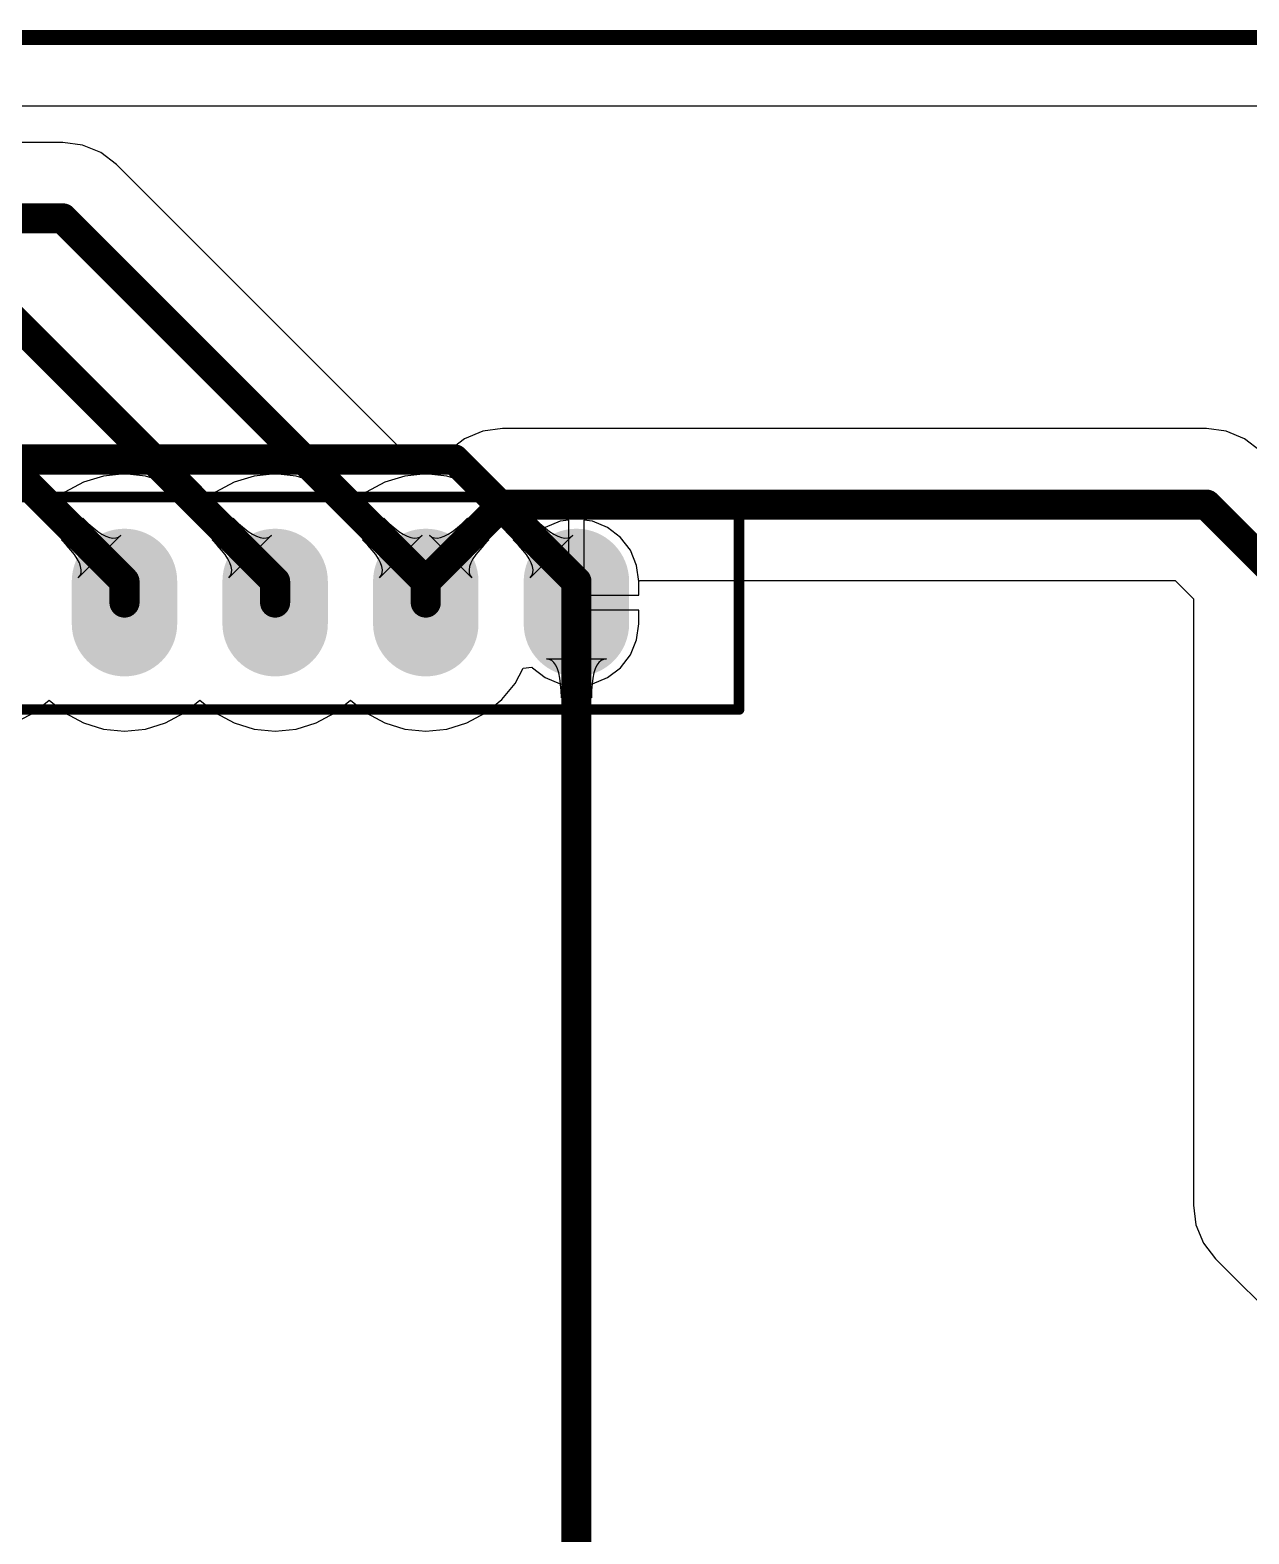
# Model space of a CAD drawing. Header units: millimetres. Extents: x 0 to 140, y 0 to 130.
# Drawn here: x 66.86 to 87.41, y 104.82 to 130.18 of the extents above; entities that cross this region are included whole.
import ezdxf

# ---------------------------------------------------------------- set-up
doc = ezdxf.new("R2010")
doc.units = ezdxf.units.MM
for name, color, linetype in [('BottomLayer', 5, 'Continuous'), ('BottomSolder', 6, 'Continuous'), ('KeepOutLayer', 6, 'Continuous'), ('MultiLayer', 9, 'Continuous'), ('PadHoleLayer', 156, 'Continuous'), ('TopLayer', 1, 'Continuous'), ('TopOverlay', 2, 'Continuous'), ('TopSolder', 216, 'Continuous')]:
    doc.layers.add(name, color=color, linetype=linetype)

msp = doc.modelspace()

# ---------------------------------------------------------------- hatches: boundary and pattern name
at = {"layer": 'BottomLayer'}
h = msp.add_hatch(color=5, dxfattribs=at)
edge = h.paths.add_edge_path()
edge.add_arc((68.453, 120.167), 0.787, 180, 360)
edge.add_line((69.24, 120.167), (69.24, 120.879))
edge.add_arc((68.453, 120.879), 0.787, 0, 180)
edge.add_line((67.666, 120.879), (67.666, 120.167))
h = msp.add_hatch(color=5, dxfattribs=at)
edge = h.paths.add_edge_path()
edge.add_arc((70.993, 120.167), 0.787, 180, 360)
edge.add_line((71.78, 120.167), (71.78, 120.879))
edge.add_arc((70.993, 120.879), 0.787, 0, 180)
edge.add_line((70.206, 120.879), (70.206, 120.167))
h = msp.add_hatch(color=5, dxfattribs=at)
edge = h.paths.add_edge_path()
edge.add_arc((73.533, 120.167), 0.787, 180, 360)
edge.add_line((74.32, 120.167), (74.32, 120.879))
edge.add_arc((73.533, 120.879), 0.787, 0, 180)
edge.add_line((72.746, 120.879), (72.746, 120.167))
h = msp.add_hatch(color=5, dxfattribs=at)
edge = h.paths.add_edge_path()
edge.add_arc((76.073, 120.167), 0.787, 180, 360)
edge.add_line((76.86, 120.167), (76.86, 120.879))
edge.add_arc((76.073, 120.879), 0.787, 0, 180)
edge.add_line((75.286, 120.879), (75.286, 120.167))
at = {"layer": 'BottomSolder'}
h = msp.add_hatch(color=6, dxfattribs=at)
edge = h.paths.add_edge_path()
edge.add_arc((68.453, 120.167), 0.889, 180, 360)
edge.add_line((69.342, 120.167), (69.342, 120.879))
edge.add_arc((68.453, 120.879), 0.889, 0, 180)
edge.add_line((67.564, 120.879), (67.564, 120.167))
h = msp.add_hatch(color=6, dxfattribs=at)
edge = h.paths.add_edge_path()
edge.add_arc((70.993, 120.167), 0.889, 180, 360)
edge.add_line((71.882, 120.167), (71.882, 120.879))
edge.add_arc((70.993, 120.879), 0.889, 0, 180)
edge.add_line((70.104, 120.879), (70.104, 120.167))
h = msp.add_hatch(color=6, dxfattribs=at)
edge = h.paths.add_edge_path()
edge.add_arc((73.533, 120.167), 0.889, 180, 360)
edge.add_line((74.422, 120.167), (74.422, 120.879))
edge.add_arc((73.533, 120.879), 0.889, 0, 180)
edge.add_line((72.644, 120.879), (72.644, 120.167))
h = msp.add_hatch(color=6, dxfattribs=at)
edge = h.paths.add_edge_path()
edge.add_arc((76.073, 120.167), 0.889, 180, 360)
edge.add_line((76.962, 120.167), (76.962, 120.879))
edge.add_arc((76.073, 120.879), 0.889, 0, 180)
edge.add_line((75.184, 120.879), (75.184, 120.167))
at = {"layer": 'MultiLayer'}
h = msp.add_hatch(color=9, dxfattribs=at)
edge = h.paths.add_edge_path()
edge.add_arc((68.453, 120.167), 0.787, 180, 360)
edge.add_line((69.24, 120.167), (69.24, 120.879))
edge.add_arc((68.453, 120.879), 0.787, 0, 180)
edge.add_line((67.666, 120.879), (67.666, 120.167))
h = msp.add_hatch(color=9, dxfattribs=at)
edge = h.paths.add_edge_path()
edge.add_arc((70.993, 120.167), 0.787, 180, 360)
edge.add_line((71.78, 120.167), (71.78, 120.879))
edge.add_arc((70.993, 120.879), 0.787, 0, 180)
edge.add_line((70.206, 120.879), (70.206, 120.167))
h = msp.add_hatch(color=9, dxfattribs=at)
edge = h.paths.add_edge_path()
edge.add_arc((73.533, 120.167), 0.787, 180, 360)
edge.add_line((74.32, 120.167), (74.32, 120.879))
edge.add_arc((73.533, 120.879), 0.787, 0, 180)
edge.add_line((72.746, 120.879), (72.746, 120.167))
h = msp.add_hatch(color=9, dxfattribs=at)
edge = h.paths.add_edge_path()
edge.add_arc((76.073, 120.167), 0.787, 180, 360)
edge.add_line((76.86, 120.167), (76.86, 120.879))
edge.add_arc((76.073, 120.879), 0.787, 0, 180)
edge.add_line((75.286, 120.879), (75.286, 120.167))
at = {"layer": 'PadHoleLayer'}
h = msp.add_hatch(color=156, dxfattribs=at)
edge = h.paths.add_edge_path()
edge.add_arc((68.453, 120.523), 0.495, 0, 360)
h = msp.add_hatch(color=156, dxfattribs=at)
edge = h.paths.add_edge_path()
edge.add_arc((70.993, 120.523), 0.495, 0, 360)
h = msp.add_hatch(color=156, dxfattribs=at)
edge = h.paths.add_edge_path()
edge.add_arc((73.533, 120.523), 0.495, 0, 360)
h = msp.add_hatch(color=156, dxfattribs=at)
edge = h.paths.add_edge_path()
edge.add_arc((76.073, 120.523), 0.495, 0, 360)
at = {"layer": 'TopLayer'}
h = msp.add_hatch(color=1, dxfattribs=at)
edge = h.paths.add_edge_path()
edge.add_arc((68.453, 120.167), 0.787, 180, 360)
edge.add_line((69.24, 120.167), (69.24, 120.879))
edge.add_arc((68.453, 120.879), 0.787, 0, 180)
edge.add_line((67.666, 120.879), (67.666, 120.167))
h = msp.add_hatch(color=1, dxfattribs=at)
edge = h.paths.add_edge_path()
edge.add_arc((70.993, 120.167), 0.787, 180, 360)
edge.add_line((71.78, 120.167), (71.78, 120.879))
edge.add_arc((70.993, 120.879), 0.787, 0, 180)
edge.add_line((70.206, 120.879), (70.206, 120.167))
h = msp.add_hatch(color=1, dxfattribs=at)
edge = h.paths.add_edge_path()
edge.add_arc((73.533, 120.167), 0.787, 180, 360)
edge.add_line((74.32, 120.167), (74.32, 120.879))
edge.add_arc((73.533, 120.879), 0.787, 0, 180)
edge.add_line((72.746, 120.879), (72.746, 120.167))
h = msp.add_hatch(color=1, dxfattribs=at)
edge = h.paths.add_edge_path()
edge.add_arc((76.073, 120.167), 0.787, 180, 360)
edge.add_line((76.86, 120.167), (76.86, 120.879))
edge.add_arc((76.073, 120.879), 0.787, 0, 180)
edge.add_line((75.286, 120.879), (75.286, 120.167))
at = {"layer": 'TopSolder'}
h = msp.add_hatch(color=216, dxfattribs=at)
edge = h.paths.add_edge_path()
edge.add_arc((68.453, 120.167), 0.889, 180, 360)
edge.add_line((69.342, 120.167), (69.342, 120.879))
edge.add_arc((68.453, 120.879), 0.889, 0, 180)
edge.add_line((67.564, 120.879), (67.564, 120.167))
h = msp.add_hatch(color=216, dxfattribs=at)
edge = h.paths.add_edge_path()
edge.add_arc((70.993, 120.167), 0.889, 180, 360)
edge.add_line((71.882, 120.167), (71.882, 120.879))
edge.add_arc((70.993, 120.879), 0.889, 0, 180)
edge.add_line((70.104, 120.879), (70.104, 120.167))
h = msp.add_hatch(color=216, dxfattribs=at)
edge = h.paths.add_edge_path()
edge.add_arc((73.533, 120.167), 0.889, 180, 360)
edge.add_line((74.422, 120.167), (74.422, 120.879))
edge.add_arc((73.533, 120.879), 0.889, 0, 180)
edge.add_line((72.644, 120.879), (72.644, 120.167))
h = msp.add_hatch(color=216, dxfattribs=at)
edge = h.paths.add_edge_path()
edge.add_arc((76.073, 120.167), 0.889, 180, 360)
edge.add_line((76.962, 120.167), (76.962, 120.879))
edge.add_arc((76.073, 120.879), 0.889, 0, 180)
edge.add_line((75.184, 120.879), (75.184, 120.167))

# ---------------------------------------------------------------- linework, layer by layer
at = {"layer": 'BottomLayer'}
for p, q in [((1.153, 128.895), (138.928, 128.895)), ((66.92, 122.385), (66.606, 122.553)), ((67.76, 122.553), (67.446, 122.385)), ((68.099, 122.656), (67.76, 122.553)), ((68.453, 122.691), (68.099, 122.656)), ((68.807, 122.656), (68.453, 122.691)), ((69.146, 122.553), (68.807, 122.656)), ((69.46, 122.385), (69.146, 122.553)), ((70.3, 122.553), (69.986, 122.385)), ((70.639, 122.656), (70.3, 122.553)), ((70.993, 122.691), (70.639, 122.656)), ((71.347, 122.656), (70.993, 122.691)), ((71.686, 122.553), (71.347, 122.656)), ((72, 122.385), (71.686, 122.553)), ((72.84, 122.553), (72.526, 122.385)), ((73.179, 122.656), (72.84, 122.553)), ((73.533, 122.691), (73.179, 122.656)), ((73.887, 122.656), (73.533, 122.691)), ((74.226, 122.553), (73.887, 122.656)), ((74.54, 122.385), (74.226, 122.553)), ((67.183, 122.169), (66.92, 122.385)), ((67.446, 122.385), (67.183, 122.169)), ((69.723, 122.169), (69.46, 122.385)), ((69.986, 122.385), (69.723, 122.169)), ((72.263, 122.169), (72, 122.385)), ((72.526, 122.385), (72.263, 122.169)), ((74.814, 122.16), (74.54, 122.385)), ((75.04, 121.885), (74.814, 122.16)), ((75.009, 121.583), (75.368, 121.943)), ((75.176, 121.63), (75.04, 121.885)), ((75.548, 121.788), (75.33, 121.621)), ((75.368, 121.943), (75.458, 121.856)), ((75.458, 121.856), (75.621, 121.722)), ((75.801, 121.893), (75.548, 121.788)), ((75.621, 121.722), (75.693, 121.675)), ((75.946, 121.912), (75.801, 121.893)), ((75.946, 120.523), (75.946, 121.912)), ((76.345, 121.893), (76.2, 121.912)), ((76.2, 121.912), (76.2, 120.65)), ((76.598, 121.788), (76.345, 121.893)), ((76.816, 121.621), (76.598, 121.788)), ((75.095, 121.493), (75.009, 121.583)), ((75.169, 121.409), (75.095, 121.493)), ((75.321, 121.61), (75.176, 121.63)), ((76.01, 121.657), (75.294, 120.942)), ((75.33, 121.621), (75.321, 121.61)), ((75.693, 121.675), (75.76, 121.64)), ((75.76, 121.64), (75.822, 121.618)), ((75.822, 121.618), (75.877, 121.608)), ((75.877, 121.608), (75.927, 121.612)), ((75.927, 121.612), (75.971, 121.628)), ((75.971, 121.628), (76.01, 121.657)), ((76.983, 121.404), (76.816, 121.621)), ((75.229, 121.331), (75.169, 121.409)), ((75.277, 121.258), (75.229, 121.331)), ((75.312, 121.191), (75.277, 121.258)), ((77.088, 121.15), (76.983, 121.404)), ((75.294, 120.942), (75.323, 120.98)), ((75.334, 121.13), (75.312, 121.191)), ((75.323, 120.98), (75.34, 121.024)), ((75.343, 121.074), (75.334, 121.13)), ((75.34, 121.024), (75.343, 121.074)), ((77.123, 120.879), (77.088, 121.15)), ((77.123, 120.65), (77.123, 120.879)), ((75.946, 119.134), (75.946, 120.523)), ((76.2, 120.65), (77.123, 120.65)), ((77.123, 120.396), (76.2, 120.396)), ((76.2, 120.396), (76.2, 119.134)), ((77.123, 120.167), (77.123, 120.396)), ((77.088, 119.896), (77.123, 120.167)), ((76.983, 119.642), (77.088, 119.896)), ((75.176, 119.416), (75.321, 119.436)), ((75.321, 119.436), (75.33, 119.425)), ((75.33, 119.425), (75.548, 119.258)), ((76.598, 119.258), (76.816, 119.425)), ((76.816, 119.425), (76.983, 119.642)), ((75.04, 119.161), (75.176, 119.416)), ((75.548, 119.258), (75.801, 119.153)), ((76.345, 119.153), (76.598, 119.258)), ((74.814, 118.886), (75.04, 119.161)), ((75.801, 119.153), (75.946, 119.134)), ((76.2, 119.134), (76.345, 119.153)), ((66.92, 118.661), (67.183, 118.877)), ((67.183, 118.877), (67.446, 118.661)), ((69.46, 118.661), (69.723, 118.877)), ((69.723, 118.877), (69.986, 118.661)), ((72, 118.661), (72.263, 118.877)), ((72.263, 118.877), (72.526, 118.661)), ((74.54, 118.661), (74.814, 118.886)), ((66.606, 118.493), (66.92, 118.661)), ((67.446, 118.661), (67.76, 118.493)), ((67.76, 118.493), (68.099, 118.39)), ((68.807, 118.39), (69.146, 118.493)), ((69.146, 118.493), (69.46, 118.661)), ((69.986, 118.661), (70.3, 118.493)), ((70.3, 118.493), (70.639, 118.39)), ((71.347, 118.39), (71.686, 118.493)), ((71.686, 118.493), (72, 118.661)), ((72.526, 118.661), (72.84, 118.493)), ((72.84, 118.493), (73.179, 118.39)), ((73.887, 118.39), (74.226, 118.493)), ((74.226, 118.493), (74.54, 118.661)), ((68.099, 118.39), (68.453, 118.355)), ((68.453, 118.355), (68.807, 118.39)), ((70.639, 118.39), (70.993, 118.355)), ((70.993, 118.355), (71.347, 118.39)), ((73.179, 118.39), (73.533, 118.355)), ((73.533, 118.355), (73.887, 118.39))]:
    msp.add_line(p, q, dxfattribs=at)
at = {"layer": 'BottomLayer', "const_width": 0.508}
for points in [[(50.19, 122.936), (74.016, 122.936)], [(74.016, 122.936), (76.073, 120.879)], [(76.073, 120.523), (76.073, 120.879)]]:
    msp.add_lwpolyline(points, dxfattribs=at)
at = {"layer": 'BottomLayer', "const_width": 0.254}
for points in [[(73.889, 122.936, 1), (74.143, 122.936, 1)], [(73.889, 122.936, 1), (74.143, 122.936, 1)], [(75.946, 120.879, 1), (76.2, 120.879, 1)], [(75.946, 120.879, 1), (76.2, 120.879, 1)], [(75.946, 120.523, 1), (76.2, 120.523, 1)]]:
    msp.add_lwpolyline(points, format="xyb", close=True, dxfattribs=at)
at = {"layer": 'KeepOutLayer', "const_width": 0.254}
msp.add_lwpolyline([(0, 130.048), (140.081, 130.048)], dxfattribs=at)
at = {"layer": 'TopLayer'}
for p, q in [((1.153, 128.895), (138.928, 128.895)), ((67.412, 128.281), (32.258, 128.281)), ((67.743, 128.237), (67.412, 128.281)), ((68.052, 128.109), (67.743, 128.237)), ((68.317, 127.906), (68.052, 128.109)), ((73.532, 122.691), (68.317, 127.906)), ((74.188, 123.283), (73.923, 123.08)), ((74.497, 123.411), (74.188, 123.283)), ((74.828, 123.455), (74.497, 123.411)), ((86.697, 123.455), (74.828, 123.455)), ((87.029, 123.411), (86.697, 123.455)), ((87.338, 123.283), (87.029, 123.411)), ((87.603, 123.08), (87.338, 123.283)), ((73.923, 123.08), (73.534, 122.691)), ((73.533, 122.691), (73.532, 122.691)), ((73.534, 122.691), (73.533, 122.691)), ((67.389, 121.583), (67.748, 121.943)), ((67.748, 121.943), (67.838, 121.856)), ((67.838, 121.856), (68.001, 121.722)), ((68.001, 121.722), (68.073, 121.675)), ((69.929, 121.583), (70.288, 121.943)), ((70.288, 121.943), (70.378, 121.856)), ((70.378, 121.856), (70.541, 121.722)), ((70.541, 121.722), (70.613, 121.675)), ((72.469, 121.583), (72.828, 121.943)), ((72.828, 121.943), (72.918, 121.856)), ((72.918, 121.856), (73.081, 121.722)), ((73.081, 121.722), (73.153, 121.675)), ((73.913, 121.675), (73.985, 121.722)), ((73.985, 121.722), (74.064, 121.783)), ((74.064, 121.783), (74.148, 121.856)), ((74.148, 121.856), (74.238, 121.943)), ((74.238, 121.943), (74.597, 121.583)), ((67.475, 121.493), (67.389, 121.583)), ((67.549, 121.409), (67.475, 121.493)), ((68.39, 121.657), (67.674, 120.942)), ((68.073, 121.675), (68.14, 121.64)), ((68.14, 121.64), (68.202, 121.618)), ((68.202, 121.618), (68.257, 121.608)), ((68.257, 121.608), (68.307, 121.612)), ((68.307, 121.612), (68.351, 121.628)), ((68.351, 121.628), (68.39, 121.657)), ((70.015, 121.493), (69.929, 121.583)), ((70.089, 121.409), (70.015, 121.493)), ((70.93, 121.657), (70.214, 120.942)), ((70.613, 121.675), (70.68, 121.64)), ((70.68, 121.64), (70.742, 121.618)), ((70.742, 121.618), (70.797, 121.608)), ((70.797, 121.608), (70.847, 121.612)), ((70.847, 121.612), (70.891, 121.628)), ((70.891, 121.628), (70.93, 121.657)), ((72.555, 121.493), (72.469, 121.583)), ((72.629, 121.409), (72.555, 121.493)), ((73.47, 121.657), (72.754, 120.942)), ((73.153, 121.675), (73.22, 121.64)), ((73.22, 121.64), (73.282, 121.618)), ((73.282, 121.618), (73.337, 121.608)), ((73.337, 121.608), (73.387, 121.612)), ((73.387, 121.612), (73.431, 121.628)), ((73.431, 121.628), (73.47, 121.657)), ((74.312, 120.942), (73.596, 121.657)), ((73.596, 121.657), (73.635, 121.628)), ((73.635, 121.628), (73.679, 121.612)), ((73.679, 121.612), (73.729, 121.608)), ((73.729, 121.608), (73.784, 121.618)), ((73.784, 121.618), (73.846, 121.64)), ((73.846, 121.64), (73.913, 121.675)), ((74.511, 121.493), (74.377, 121.331)), ((74.597, 121.583), (74.511, 121.493)), ((67.609, 121.331), (67.549, 121.409)), ((67.657, 121.258), (67.609, 121.331)), ((67.692, 121.191), (67.657, 121.258)), ((70.149, 121.331), (70.089, 121.409)), ((70.197, 121.258), (70.149, 121.331)), ((70.232, 121.191), (70.197, 121.258)), ((72.689, 121.331), (72.629, 121.409)), ((72.737, 121.258), (72.689, 121.331)), ((72.772, 121.191), (72.737, 121.258)), ((74.329, 121.258), (74.294, 121.191)), ((74.377, 121.331), (74.329, 121.258)), ((67.674, 120.942), (67.703, 120.98)), ((67.714, 121.13), (67.692, 121.191)), ((67.703, 120.98), (67.72, 121.024)), ((67.723, 121.074), (67.714, 121.13)), ((67.72, 121.024), (67.723, 121.074)), ((70.214, 120.942), (70.243, 120.98)), ((70.254, 121.13), (70.232, 121.191)), ((70.243, 120.98), (70.26, 121.024)), ((70.263, 121.074), (70.254, 121.13)), ((70.26, 121.024), (70.263, 121.074)), ((72.754, 120.942), (72.783, 120.98)), ((72.794, 121.13), (72.772, 121.191)), ((72.783, 120.98), (72.8, 121.024)), ((72.803, 121.074), (72.794, 121.13)), ((72.8, 121.024), (72.803, 121.074)), ((74.272, 121.13), (74.263, 121.074)), ((74.263, 121.074), (74.266, 121.024)), ((74.266, 121.024), (74.283, 120.98)), ((74.294, 121.191), (74.272, 121.13)), ((74.283, 120.98), (74.312, 120.942)), ((77.123, 120.879), (77.136, 120.893)), ((77.123, 120.65), (77.123, 120.879)), ((77.136, 120.893), (86.167, 120.893)), ((86.167, 120.893), (86.476, 120.584)), ((75.946, 119.134), (75.946, 120.523)), ((75.946, 120.523), (76.073, 120.523)), ((76.073, 120.523), (76.073, 120.65)), ((76.073, 120.65), (77.123, 120.65)), ((86.476, 120.584), (86.476, 110.363)), ((77.123, 120.396), (76.2, 120.396)), ((76.2, 120.396), (76.2, 119.134)), ((77.123, 120.167), (77.123, 120.396)), ((77.088, 119.896), (77.123, 120.167)), ((76.983, 119.642), (77.088, 119.896)), ((75.176, 119.416), (75.321, 119.436)), ((75.321, 119.436), (75.33, 119.425)), ((75.33, 119.425), (75.548, 119.258)), ((75.615, 119.565), (75.567, 119.572)), ((75.567, 119.572), (76.579, 119.572)), ((75.658, 119.546), (75.615, 119.565)), ((75.695, 119.513), (75.658, 119.546)), ((75.728, 119.467), (75.695, 119.513)), ((75.756, 119.408), (75.728, 119.467)), ((76.418, 119.467), (76.39, 119.408)), ((76.451, 119.513), (76.418, 119.467)), ((76.488, 119.546), (76.451, 119.513)), ((76.531, 119.565), (76.488, 119.546)), ((76.579, 119.572), (76.531, 119.565)), ((76.598, 119.258), (76.816, 119.425)), ((76.816, 119.425), (76.983, 119.642)), ((75.04, 119.161), (75.176, 119.416)), ((75.548, 119.258), (75.801, 119.153)), ((75.779, 119.336), (75.756, 119.408)), ((75.796, 119.251), (75.779, 119.336)), ((75.816, 119.041), (75.796, 119.251)), ((76.35, 119.251), (76.337, 119.153)), ((76.345, 119.153), (76.598, 119.258)), ((76.367, 119.336), (76.35, 119.251)), ((76.39, 119.408), (76.367, 119.336)), ((74.814, 118.886), (75.04, 119.161)), ((75.801, 119.153), (75.946, 119.134)), ((75.819, 118.917), (75.816, 119.041)), ((76.327, 118.917), (75.819, 118.917)), ((76.2, 119.134), (76.345, 119.153)), ((76.33, 119.041), (76.327, 118.917)), ((76.337, 119.153), (76.33, 119.041)), ((66.92, 118.661), (67.183, 118.877)), ((67.183, 118.877), (67.446, 118.661)), ((69.46, 118.661), (69.723, 118.877)), ((69.723, 118.877), (69.986, 118.661)), ((72, 118.661), (72.263, 118.877)), ((72.263, 118.877), (72.526, 118.661)), ((74.54, 118.661), (74.814, 118.886)), ((66.606, 118.493), (66.92, 118.661)), ((67.446, 118.661), (67.76, 118.493)), ((67.76, 118.493), (68.099, 118.39)), ((68.807, 118.39), (69.146, 118.493)), ((69.146, 118.493), (69.46, 118.661)), ((69.986, 118.661), (70.3, 118.493)), ((70.3, 118.493), (70.639, 118.39)), ((71.347, 118.39), (71.686, 118.493)), ((71.686, 118.493), (72, 118.661)), ((72.526, 118.661), (72.84, 118.493)), ((72.84, 118.493), (73.179, 118.39)), ((73.887, 118.39), (74.226, 118.493)), ((74.226, 118.493), (74.54, 118.661)), ((68.099, 118.39), (68.453, 118.355)), ((68.453, 118.355), (68.807, 118.39)), ((70.639, 118.39), (70.993, 118.355)), ((70.993, 118.355), (71.347, 118.39)), ((73.179, 118.39), (73.533, 118.355)), ((73.533, 118.355), (73.887, 118.39)), ((86.476, 110.363), (86.52, 110.031)), ((86.52, 110.031), (86.648, 109.723)), ((86.648, 109.723), (86.851, 109.457)), ((86.851, 109.457), (132.831, 63.477))]:
    msp.add_line(p, q, dxfattribs=at)
at = {"layer": 'TopLayer', "const_width": 0.508}
for points in [[(32.258, 127), (67.412, 127)], [(67.412, 127), (73.533, 120.879)], [(65.634, 126.238), (70.993, 120.879)], [(63.856, 125.476), (68.453, 120.879)], [(73.533, 120.879), (74.828, 122.174)], [(74.828, 122.174), (86.697, 122.174)], [(86.697, 122.174), (87.757, 121.114)], [(68.453, 120.523), (68.453, 120.879)], [(70.993, 120.523), (70.993, 120.879)], [(73.533, 120.523), (73.533, 120.879)], [(76.073, 95.631), (76.073, 120.523)]]:
    msp.add_lwpolyline(points, dxfattribs=at)
at = {"layer": 'TopLayer', "const_width": 0.254}
for points in [[(67.285, 127, 1), (67.539, 127, 1)], [(67.285, 127, 1), (67.539, 127, 1)], [(74.701, 122.174, 1), (74.955, 122.174, 1)], [(74.701, 122.174, 1), (74.955, 122.174, 1)], [(86.57, 122.174, 1), (86.824, 122.174, 1)], [(86.57, 122.174, 1), (86.824, 122.174, 1)], [(68.326, 120.879, 1), (68.58, 120.879, 1)], [(68.326, 120.879, 1), (68.58, 120.879, 1)], [(70.866, 120.879, 1), (71.12, 120.879, 1)], [(70.866, 120.879, 1), (71.12, 120.879, 1)], [(73.406, 120.879, 1), (73.66, 120.879, 1)], [(73.406, 120.879, 1), (73.66, 120.879, 1)], [(73.406, 120.879, 1), (73.66, 120.879, 1)], [(68.326, 120.523, 1), (68.58, 120.523, 1)], [(70.866, 120.523, 1), (71.12, 120.523, 1)], [(73.406, 120.523, 1), (73.66, 120.523, 1)], [(75.946, 120.523, 1), (76.2, 120.523, 1)]]:
    msp.add_lwpolyline(points, format="xyb", close=True, dxfattribs=at)
at = {"layer": 'TopOverlay', "const_width": 0.178}
for points in [[(35.433, 122.301), (78.816, 122.301)], [(78.816, 118.72), (78.816, 122.301)], [(35.433, 118.72), (78.816, 118.72)]]:
    msp.add_lwpolyline(points, dxfattribs=at)
at = {"layer": 'TopOverlay', "const_width": 0.0889}
for points in [[(78.772, 122.301, 1), (78.861, 122.301, 1)], [(78.772, 122.301, 1), (78.861, 122.301, 1)], [(78.772, 118.72, 1), (78.861, 118.72, 1)], [(78.772, 118.72, 1), (78.861, 118.72, 1)]]:
    msp.add_lwpolyline(points, format="xyb", close=True, dxfattribs=at)

doc.saveas('drawing.dxf')
